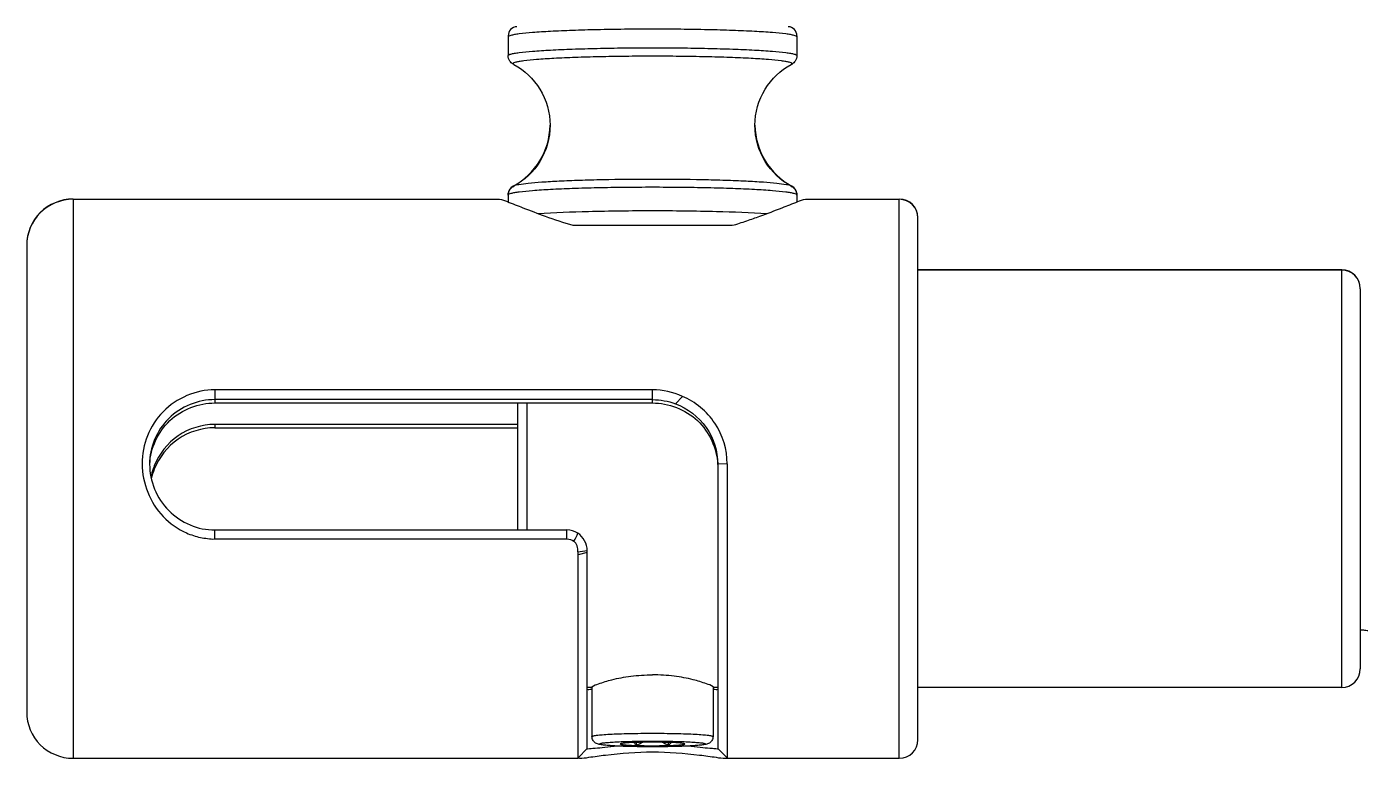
# Model space of a CAD drawing. Header units: millimetres. Extents: x -73584 to -37571, y -61249 to -50748.
# Drawn here: x -48182.9 to -48039.7, y -52446.6 to -52368.1 of the extents above; entities that cross this region are included whole.
import ezdxf

# ---------------------------------------------------------------- set-up
doc = ezdxf.new("R2010")
doc.units = ezdxf.units.MM
doc.header["$LTSCALE"] = 200

msp = doc.modelspace()

# ---------------------------------------------------------------- linework, layer by layer
at = {"color": 7, "linetype": 'Continuous'}
for p, q in [((-48131.16, -52369.072), (-48131.16, -52371.17)), ((-48131.144, -52369.072), (-48131.16, -52369.072)), ((-48100.16, -52369.072), (-48100.176, -52369.072)), ((-48100.16, -52369.072), (-48100.16, -52371.17)), ((-48130.631, -52372.051), (-48130.555, -52372.132)), ((-48100.765, -52372.131), (-48100.689, -52372.051)), ((-48130.555, -52385.19), (-48130.631, -52385.19)), ((-48100.689, -52385.19), (-48100.765, -52385.19)), ((-48177.86, -52386.572), (-48177.86, -52446.604)), ((-48177.86, -52386.572), (-48132.16, -52386.572)), ((-48177.86, -52386.604), (-48132.081, -52386.604)), ((-48132.145, -52386.581), (-48132.16, -52386.572)), ((-48132.16, -52386.572), (-48132.148, -52386.579)), ((-48132.148, -52386.579), (-48132.14, -52386.583)), ((-48131.148, -52386.072), (-48131.16, -52386.072)), ((-48131.16, -52386.072), (-48131.16, -52386.884)), ((-48100.16, -52386.072), (-48100.172, -52386.072)), ((-48100.16, -52386.072), (-48100.16, -52386.882)), ((-48099.239, -52386.604), (-48089.16, -52386.604)), ((-48099.215, -52386.602), (-48099.16, -52386.572)), ((-48099.16, -52386.572), (-48089.16, -52386.572)), ((-48089.16, -52446.604), (-48089.16, -52386.572)), ((-48124.213, -52389.388), (-48107.107, -52389.388)), ((-48087.16, -52444.604), (-48087.16, -52388.604)), ((-48182.86, -52391.605), (-48182.86, -52441.604)), ((-48041.66, -52394.172), (-48087.16, -52394.172)), ((-48041.66, -52394.204), (-48087.16, -52394.204)), ((-48041.66, -52439.004), (-48041.66, -52394.172)), ((-48039.66, -52396.204), (-48039.66, -52437.004)), ((-48115.66, -52407.051), (-48162.66, -52407.051)), ((-48162.66, -52407.051), (-48162.66, -52408.462)), ((-48115.66, -52408.106), (-48162.66, -52408.106)), ((-48115.66, -52408.462), (-48115.66, -52407.051)), ((-48113.191, -52408.547), (-48112.446, -52407.752)), ((-48162.66, -52408.462), (-48115.66, -52408.462)), ((-48130.16, -52408.462), (-48130.16, -52422.085)), ((-48129.16, -52408.462), (-48129.16, -52422.085)), ((-48130.16, -52410.767), (-48162.66, -52410.767)), ((-48162.66, -52410.767), (-48162.66, -52411.123)), ((-48162.66, -52411.124), (-48130.16, -52411.124)), ((-48107.66, -52414.995), (-48108.66, -52415.049)), ((-48108.66, -52415.049), (-48108.66, -52445.562)), ((-48107.66, -52414.995), (-48107.66, -52446.561)), ((-48162.66, -52422.085), (-48124.86, -52422.085)), ((-48162.66, -52423.056), (-48162.66, -52422.085)), ((-48124.86, -52423.056), (-48124.86, -52422.085)), ((-48162.66, -52423.056), (-48124.86, -52423.056)), ((-48123.673, -52424.45), (-48122.66, -52424.316)), ((-48122.66, -52424.506), (-48123.66, -52424.778)), ((-48123.66, -52446.561), (-48123.66, -52424.778)), ((-48122.66, -52445.562), (-48122.66, -52424.316)), ((-48122.21, -52439.004), (-48122.66, -52439.004)), ((-48122.66, -52439.172), (-48122.554, -52439.204)), ((-48122.554, -52439.204), (-48122.497, -52439.202)), ((-48122.16, -52438.917), (-48122.16, -52444.264)), ((-48109.16, -52438.917), (-48109.16, -52444.264)), ((-48108.66, -52439.004), (-48109.111, -52439.004)), ((-48108.837, -52439.201), (-48108.766, -52439.204)), ((-48108.766, -52439.204), (-48108.66, -52439.172)), ((-48041.66, -52439.004), (-48087.16, -52439.004)), ((-48123.66, -52446.561), (-48122.66, -52445.562)), ((-48119.12, -52445.055), (-48119.124, -52445.063)), ((-48119.118, -52445.056), (-48119.124, -52445.063)), ((-48119.124, -52445.063), (-48119.118, -52445.057)), ((-48119.117, -52445.051), (-48119.12, -52445.055)), ((-48119.114, -52445.051), (-48119.118, -52445.056)), ((-48119.085, -52445.036), (-48119.117, -52445.051)), ((-48119.027, -52445.02), (-48119.085, -52445.036)), ((-48117.392, -52445.224), (-48117.392, -52444.902)), ((-48113.928, -52445.224), (-48113.928, -52444.902)), ((-48112.235, -52445.036), (-48112.293, -52445.02)), ((-48112.203, -52445.051), (-48112.235, -52445.036)), ((-48112.202, -52445.056), (-48112.206, -52445.051)), ((-48112.2, -52445.055), (-48112.203, -52445.051)), ((-48112.196, -52445.063), (-48112.202, -52445.056)), ((-48112.202, -52445.057), (-48112.196, -52445.063)), ((-48112.196, -52445.063), (-48112.2, -52445.055)), ((-48108.66, -52445.562), (-48107.66, -52446.561)), ((-48177.86, -52446.604), (-48123.66, -52446.604)), ((-48123.66, -52446.561), (-48123.497, -52446.604)), ((-48107.824, -52446.604), (-48089.16, -52446.604)), ((-48107.823, -52446.604), (-48107.66, -52446.561))]:
    msp.add_line(p, q, dxfattribs=at)
for centre, radius, start, end in [((-48130.16, -52369.072), 1, 94.36319, 180), ((-48101.16, -52369.072), 1, 0, 85.75588), ((-48129.902, -52370.901), 1.393, 237.82731, 242.02991), ((-48101.418, -52370.901), 1.393, 297.95398, 302.12578), ((-48134.16, -52378.572), 7.5, 298.07249, 359.34036), ((-48097.16, -52378.572), 7.5, 180.65955, 241.92751), ((-48130.16, -52386.072), 1, 118.07249, 180), ((-48101.16, -52386.072), 1, 0, 61.92751), ((-48177.86, -52391.572), 5, 90, 180), ((-48177.86, -52391.604), 5, 90, 180), ((-48089.16, -52388.572), 2, 0, 90), ((-48089.16, -52388.604), 2, 0, 90), ((-48041.66, -52396.172), 2, 0, 90), ((-48041.66, -52396.204), 2, 360, 90), ((-48162.562, -52417.84), 7.102, 158.23195, 160.94864), ((-48162.619, -52417.821), 7.041, 160.94229, 168.71103), ((-48162.577, -52418.187), 7.084, 158.24913, 166.98645), ((-48041.66, -52437.004), 2, 270, 360), ((-48177.86, -52441.604), 5, 180, 270), ((-48116.92, -52447.142), 3.03, 136.28323, 136.5065), ((-48114.4, -52447.142), 3.03, 43.49351, 43.71679), ((-48089.16, -52444.604), 2, 270, 0)]:
    msp.add_arc(centre, radius, start, end, dxfattribs=at)
for points, knots in [([(-48100.16, -52369.173), (-48100.16, -52369.136), (-48100.28, -52369.058), (-48100.496, -52368.998), (-48100.875, -52368.917), (-48101.641, -52368.81), (-48102.936, -52368.689), (-48104.839, -52368.57), (-48107.159, -52368.471), (-48109.804, -52368.397), (-48112.675, -52368.352), (-48115.66, -52368.336), (-48118.645, -52368.352), (-48121.516, -52368.397), (-48124.162, -52368.471), (-48126.481, -52368.57), (-48128.384, -52368.689), (-48129.679, -52368.81), (-48130.445, -52368.917), (-48130.824, -52368.998), (-48131.04, -52369.058), (-48131.16, -52369.136), (-48131.16, -52369.173)], [0, 0, 0, 0, 0.0035463, 0.0111635, 0.0232937, 0.0399241, 0.0861248, 0.1481223, 0.2235781, 0.3096174, 0.4029495, 0.5, 0.5970505, 0.6903826, 0.7764219, 0.8518776, 0.9138752, 0.9600759, 0.9767062, 0.9888365, 0.9964537, 1, 1, 1, 1]), ([(-48131.16, -52371.17), (-48131.16, -52371.133), (-48131.04, -52371.055), (-48130.824, -52370.995), (-48130.445, -52370.915), (-48129.679, -52370.807), (-48128.384, -52370.686), (-48126.481, -52370.568), (-48124.162, -52370.468), (-48121.516, -52370.394), (-48118.645, -52370.349), (-48115.66, -52370.333), (-48112.675, -52370.349), (-48109.804, -52370.394), (-48107.159, -52370.468), (-48104.839, -52370.568), (-48102.936, -52370.686), (-48101.641, -52370.807), (-48100.875, -52370.915), (-48100.496, -52370.995), (-48100.28, -52371.055), (-48100.16, -52371.133), (-48100.16, -52371.17)], [0, 0, 0, 0, 0.0035463, 0.0111635, 0.0232938, 0.0399241, 0.0861248, 0.1481224, 0.2235781, 0.3096174, 0.4029495, 0.5, 0.5970506, 0.6903826, 0.7764219, 0.8518777, 0.9138752, 0.9600759, 0.9767063, 0.9888365, 0.9964537, 1, 1, 1, 1]), ([(-48130.643, -52372.08), (-48130.772, -52371.999), (-48131.044, -52371.748), (-48131.16, -52371.378), (-48131.16, -52371.17)], [0, 0, 0, 0, 0.4219146, 1, 1, 1, 1]), ([(-48100.689, -52372.051), (-48100.689, -52372.015), (-48100.805, -52371.94), (-48101.014, -52371.882), (-48101.38, -52371.804), (-48102.12, -52371.701), (-48103.371, -52371.584), (-48105.208, -52371.469), (-48107.449, -52371.374), (-48110.004, -52371.302), (-48112.777, -52371.258), (-48115.66, -52371.243), (-48118.543, -52371.258), (-48121.316, -52371.302), (-48123.871, -52371.374), (-48126.112, -52371.469), (-48127.949, -52371.584), (-48129.2, -52371.701), (-48129.94, -52371.804), (-48130.306, -52371.882), (-48130.515, -52371.94), (-48130.631, -52372.015), (-48130.631, -52372.051)], [0, 0, 0, 0, 0.0035464, 0.0111634, 0.0232937, 0.0399243, 0.0861247, 0.1481221, 0.2235783, 0.3096173, 0.4029493, 0.5, 0.5970506, 0.6903826, 0.7764216, 0.8518778, 0.9138753, 0.9600757, 0.9767063, 0.9888366, 0.9964536, 1, 1, 1, 1]), ([(-48130.555, -52372.132), (-48129.418, -52372.734), (-48127.402, -52374.636), (-48126.66, -52377.316), (-48126.66, -52378.659)], [0, 0, 0, 0, 0.4890779, 1, 1, 1, 1]), ([(-48104.66, -52378.659), (-48104.66, -52377.317), (-48103.919, -52374.638), (-48101.904, -52372.735), (-48100.768, -52372.133)], [0, 0, 0, 0, 0.5106301, 1, 1, 1, 1]), ([(-48100.16, -52371.17), (-48100.16, -52371.378), (-48100.277, -52371.748), (-48100.549, -52372), (-48100.677, -52372.081)], [0, 0, 0, 0, 0.5782185, 1, 1, 1, 1]), ([(-48126.66, -52378.659), (-48126.66, -52380.001), (-48127.401, -52382.68), (-48129.416, -52384.583), (-48130.553, -52385.185)], [0, 0, 0, 0, 0.5106301, 1, 1, 1, 1]), ([(-48100.766, -52385.186), (-48101.902, -52384.584), (-48103.918, -52382.682), (-48104.66, -52380.002), (-48104.66, -52378.659)], [0, 0, 0, 0, 0.4890779, 1, 1, 1, 1]), ([(-48131.16, -52386.148), (-48131.16, -52385.913), (-48131.014, -52385.507), (-48130.694, -52385.261), (-48130.555, -52385.187)], [0, 0, 0, 0, 0.5987862, 1, 1, 1, 1]), ([(-48100.16, -52386.148), (-48100.16, -52386.111), (-48100.28, -52386.033), (-48100.496, -52385.973), (-48100.875, -52385.893), (-48101.641, -52385.786), (-48102.936, -52385.665), (-48104.839, -52385.546), (-48107.159, -52385.447), (-48109.804, -52385.373), (-48112.675, -52385.327), (-48115.66, -52385.312), (-48118.645, -52385.327), (-48121.516, -52385.373), (-48124.162, -52385.447), (-48126.481, -52385.546), (-48128.384, -52385.665), (-48129.679, -52385.786), (-48130.445, -52385.893), (-48130.824, -52385.973), (-48131.04, -52386.033), (-48131.16, -52386.111), (-48131.16, -52386.148)], [0, 0, 0, 0, 0.0035463, 0.0111635, 0.0232937, 0.0399241, 0.0861248, 0.1481223, 0.2235781, 0.3096174, 0.4029495, 0.5, 0.5970505, 0.6903826, 0.7764219, 0.8518776, 0.9138752, 0.9600759, 0.9767062, 0.9888365, 0.9964537, 1, 1, 1, 1]), ([(-48100.766, -52385.186), (-48100.926, -52385.101), (-48101.453, -52385.013), (-48102.445, -52384.876), (-48103.895, -52384.766), (-48105.733, -52384.66), (-48107.908, -52384.575), (-48111.254, -52384.488), (-48115.661, -52384.448), (-48120.068, -52384.488), (-48123.414, -52384.575), (-48125.588, -52384.66), (-48127.426, -52384.766), (-48128.876, -52384.876), (-48129.868, -52385.013), (-48130.394, -52385.101), (-48130.555, -52385.186)], [0, 0, 0, 0, 0.0182704, 0.0523934, 0.1014424, 0.1638302, 0.2374863, 0.319949, 0.5000309, 0.6801082, 0.7625653, 0.8362137, 0.8985921, 0.9476304, 0.9817416, 1, 1, 1, 1]), ([(-48100.765, -52385.187), (-48100.626, -52385.261), (-48100.307, -52385.507), (-48100.16, -52385.913), (-48100.16, -52386.148)], [0, 0, 0, 0, 0.4012064, 1, 1, 1, 1]), ([(-48132.081, -52386.604), (-48131.792, -52386.604), (-48130.955, -52386.992), (-48129.346, -52387.584), (-48127.02, -52388.516), (-48125.218, -52389.101), (-48124.213, -52389.388)], [0, 0, 0, 0, 0.1040833, 0.3189553, 0.6244542, 1, 1, 1, 1]), ([(-48107.107, -52389.388), (-48106.575, -52389.276), (-48105.588, -52388.914), (-48103.791, -52388.321), (-48101.974, -52387.582), (-48100.365, -52386.992), (-48099.528, -52386.604), (-48099.239, -52386.604)], [0, 0, 0, 0, 0.1953913, 0.3756281, 0.6811383, 0.8959559, 1, 1, 1, 1]), ([(-48127.966, -52388.139), (-48126.152, -52388.012), (-48122.047, -52387.862), (-48115.652, -52387.786), (-48109.259, -52387.862), (-48105.155, -52388.013), (-48103.344, -52388.14)], [0, 0, 0, 0, 0.2213647, 0.5001398, 0.7788411, 1, 1, 1, 1]), ([(-48162.66, -52407.05), (-48164.67, -52407.05), (-48168.855, -52408.814), (-48171.279, -52415.013), (-48169.197, -52420.213), (-48166.198, -52422.307), (-48164.465, -52422.873), (-48163.441, -52423.018), (-48162.919, -52423.085), (-48162.661, -52423.057)], [0, 0, 0, 0, 0.2478074, 0.4955109, 0.7453805, 0.8721325, 0.9359725, 0.9679801, 1, 1, 1, 1]), ([(-48162.66, -52408.105), (-48164.442, -52408.105), (-48168.158, -52409.553), (-48169.66, -52413.263), (-48169.66, -52415.038)], [0, 0, 0, 0, 0.5009195, 1, 1, 1, 1]), ([(-48107.66, -52414.995), (-48107.625, -52413.481), (-48108.582, -52410.384), (-48111.06, -52408.346), (-48112.446, -52407.752)], [0, 0, 0, 0, 0.5011581, 1, 1, 1, 1]), ([(-48169.651, -52415.041), (-48169.564, -52413.323), (-48167.98, -52409.813), (-48164.388, -52408.462), (-48162.66, -52408.462)], [0, 0, 0, 0, 0.4987672, 1, 1, 1, 1]), ([(-48115.66, -52408.462), (-48113.931, -52408.462), (-48110.334, -52409.815), (-48108.753, -52413.332), (-48108.668, -52415.051)], [0, 0, 0, 0, 0.5011564, 1, 1, 1, 1]), ([(-48113.191, -52408.547), (-48111.895, -52409.029), (-48109.532, -52410.823), (-48108.66, -52413.663), (-48108.66, -52415.049)], [0, 0, 0, 0, 0.4993383, 1, 1, 1, 1]), ([(-48162.66, -52410.767), (-48164.033, -52410.767), (-48166.839, -52411.633), (-48168.649, -52413.934), (-48169.157, -52415.207)], [0, 0, 0, 0, 0.5004555, 1, 1, 1, 1]), ([(-48162.66, -52411.123), (-48164.033, -52411.123), (-48166.839, -52411.989), (-48168.65, -52414.289), (-48169.157, -52415.562)], [0, 0, 0, 0, 0.5004191, 1, 1, 1, 1]), ([(-48169.66, -52415.038), (-48169.66, -52416.831), (-48168.169, -52420.54), (-48164.449, -52422.118), (-48162.66, -52422.085)], [0, 0, 0, 0, 0.5005817, 1, 1, 1, 1]), ([(-48037.66, -52432.923), (-48037.915, -52432.923), (-48038.373, -52432.911), (-48039.039, -52432.918), (-48039.353, -52432.838), (-48039.66, -52432.869), (-48039.66, -52432.816)], [0, 0, 0, 0, 0.3813644, 0.7047286, 0.9214296, 1, 1, 1, 1]), ([(-48122.167, -52438.919), (-48121.964, -52438.766), (-48121.226, -52438.524), (-48119.86, -52438.091), (-48117.908, -52437.741), (-48116.442, -52437.643), (-48115.66, -52437.643)], [0, 0, 0, 0, 0.1142926, 0.3409167, 0.6486291, 1, 1, 1, 1]), ([(-48109.155, -52438.918), (-48109.36, -52438.765), (-48110.099, -52438.522), (-48111.466, -52438.09), (-48113.415, -52437.741), (-48114.879, -52437.643), (-48115.66, -52437.643)], [0, 0, 0, 0, 0.1149179, 0.3416681, 0.6491565, 1, 1, 1, 1]), ([(-48122.21, -52438.972), (-48122.21, -52438.963), (-48122.196, -52438.942), (-48122.179, -52438.928), (-48122.167, -52438.919)], [0, 0, 0, 0, 0.3699566, 1, 1, 1, 1]), ([(-48122.163, -52439), (-48122.175, -52438.998), (-48122.195, -52438.996), (-48122.21, -52438.979), (-48122.21, -52438.972)], [0, 0, 0, 0, 0.6343416, 1, 1, 1, 1]), ([(-48109.11, -52438.972), (-48109.11, -52438.963), (-48109.125, -52438.941), (-48109.143, -52438.927), (-48109.155, -52438.918)], [0, 0, 0, 0, 0.3679143, 1, 1, 1, 1]), ([(-48109.155, -52439), (-48109.144, -52438.998), (-48109.125, -52438.996), (-48109.11, -52438.979), (-48109.11, -52438.972)], [0, 0, 0, 0, 0.631551, 1, 1, 1, 1]), ([(-48122.16, -52444.264), (-48122.16, -52444.249), (-48122.11, -52444.216), (-48122.019, -52444.191), (-48121.86, -52444.157), (-48121.539, -52444.112), (-48120.996, -52444.062), (-48120.198, -52444.012), (-48119.225, -52443.97), (-48118.116, -52443.939), (-48116.912, -52443.92), (-48115.66, -52443.914), (-48114.408, -52443.92), (-48113.204, -52443.939), (-48112.095, -52443.97), (-48111.122, -52444.012), (-48110.324, -52444.062), (-48109.781, -52444.112), (-48109.46, -52444.157), (-48109.301, -52444.191), (-48109.21, -52444.216), (-48109.16, -52444.249), (-48109.16, -52444.264)], [0, 0, 0, 0, 0.0035463, 0.0111635, 0.0232938, 0.0399241, 0.0861248, 0.1481224, 0.2235781, 0.3096174, 0.4029495, 0.5, 0.5970506, 0.6903826, 0.7764219, 0.8518777, 0.9138752, 0.9600759, 0.9767063, 0.9888365, 0.9964537, 1, 1, 1, 1]), ([(-48119.459, -52445.291), (-48119.903, -52445.332), (-48120.659, -52445.405), (-48121.736, -52445.562), (-48122.206, -52445.564), (-48122.66, -52445.636), (-48122.66, -52445.562)], [0, 0, 0, 0, 0.4151923, 0.7324054, 0.9311454, 1, 1, 1, 1]), ([(-48121.372, -52445.118), (-48121.511, -52445.087), (-48121.775, -52445), (-48122.081, -52444.694), (-48122.16, -52444.412), (-48122.16, -52444.264)], [0, 0, 0, 0, 0.3407323, 0.6463037, 1, 1, 1, 1]), ([(-48109.948, -52445.118), (-48110.224, -52445.179), (-48110.941, -52445.244), (-48112.215, -52445.316), (-48113.84, -52445.359), (-48115.66, -52445.376), (-48117.48, -52445.359), (-48119.105, -52445.316), (-48120.379, -52445.244), (-48121.096, -52445.179), (-48121.372, -52445.118)], [0, 0, 0, 0, 0.0739988, 0.1879224, 0.3350185, 0.500013, 0.6650069, 0.8120896, 0.925997, 1, 1, 1, 1]), ([(-48121.36, -52445.063), (-48121.36, -52445.05), (-48121.316, -52445.021), (-48121.236, -52444.999), (-48121.097, -52444.969), (-48120.815, -52444.93), (-48120.339, -52444.885), (-48119.64, -52444.842), (-48118.786, -52444.805), (-48117.814, -52444.778), (-48116.758, -52444.761), (-48115.66, -52444.756), (-48114.562, -52444.761), (-48113.507, -52444.778), (-48112.534, -52444.805), (-48111.681, -52444.842), (-48110.981, -52444.885), (-48110.505, -52444.93), (-48110.223, -52444.969), (-48110.084, -52444.999), (-48110.004, -52445.021), (-48109.96, -52445.05), (-48109.96, -52445.063)], [0, 0, 0, 0, 0.0035464, 0.0111635, 0.0232938, 0.0399245, 0.0861247, 0.1481223, 0.2235786, 0.3096173, 0.4029491, 0.4999996, 0.5970501, 0.6903819, 0.7764208, 0.851877, 0.9138746, 0.9600752, 0.976706, 0.9888364, 0.9964536, 1, 1, 1, 1]), ([(-48109.96, -52445.063), (-48109.96, -52445.077), (-48110.004, -52445.106), (-48110.084, -52445.128), (-48110.223, -52445.157), (-48110.505, -52445.197), (-48110.981, -52445.241), (-48111.681, -52445.285), (-48112.534, -52445.321), (-48113.507, -52445.348), (-48114.562, -52445.365), (-48115.66, -52445.371), (-48116.758, -52445.365), (-48117.814, -52445.348), (-48118.786, -52445.321), (-48119.64, -52445.285), (-48120.339, -52445.241), (-48120.815, -52445.197), (-48121.097, -52445.157), (-48121.236, -52445.128), (-48121.316, -52445.106), (-48121.36, -52445.077), (-48121.36, -52445.063)], [0, 0, 0, 0, 0.0035464, 0.0111635, 0.0232938, 0.0399245, 0.0861247, 0.1481223, 0.2235786, 0.3096173, 0.4029491, 0.4999996, 0.5970501, 0.6903819, 0.7764208, 0.851877, 0.9138746, 0.9600752, 0.976706, 0.9888364, 0.9964536, 1, 1, 1, 1]), ([(-48119.124, -52445.063), (-48119.124, -52445.076), (-48119.072, -52445.097), (-48118.992, -52445.115), (-48118.841, -52445.138), (-48118.644, -52445.159), (-48118.393, -52445.178), (-48117.97, -52445.204), (-48117.631, -52445.217), (-48117.392, -52445.224)], [0, 0, 0, 0, 0.0218965, 0.0742515, 0.1585716, 0.2738449, 0.4182599, 0.5894088, 1, 1, 1, 1]), ([(-48117.392, -52444.902), (-48117.74, -52444.913), (-48118.208, -52444.931), (-48118.753, -52444.978), (-48118.951, -52445.003), (-48119.027, -52445.02)], [0, 0, 0, 0, 0.635953, 0.8566573, 1, 1, 1, 1]), ([(-48117.679, -52444.911), (-48117.654, -52444.935), (-48117.552, -52445.033), (-48117.459, -52445.14), (-48117.392, -52445.224)], [0, 0, 0, 0, 0.2408308, 1, 1, 1, 1]), ([(-48113.928, -52444.902), (-48114.206, -52444.894), (-48115.361, -52444.87), (-48116.516, -52444.875), (-48117.392, -52444.902)], [0, 0, 0, 0, 0.2412245, 1, 1, 1, 1]), ([(-48117.392, -52445.224), (-48117.114, -52445.233), (-48115.959, -52445.257), (-48114.804, -52445.251), (-48113.928, -52445.224)], [0, 0, 0, 0, 0.2412245, 1, 1, 1, 1]), ([(-48112.293, -52445.02), (-48112.369, -52445.003), (-48112.567, -52444.978), (-48113.112, -52444.931), (-48113.58, -52444.913), (-48113.928, -52444.902)], [0, 0, 0, 0, 0.1433428, 0.3640472, 1, 1, 1, 1]), ([(-48113.928, -52445.224), (-48113.905, -52445.196), (-48113.815, -52445.087), (-48113.718, -52444.983), (-48113.641, -52444.911)], [0, 0, 0, 0, 0.2587938, 1, 1, 1, 1]), ([(-48113.928, -52445.224), (-48113.689, -52445.217), (-48113.35, -52445.204), (-48112.928, -52445.178), (-48112.676, -52445.159), (-48112.479, -52445.138), (-48112.328, -52445.115), (-48112.248, -52445.097), (-48112.196, -52445.076), (-48112.196, -52445.063)], [0, 0, 0, 0, 0.4105911, 0.58174, 0.726155, 0.8414283, 0.9257484, 0.9781035, 1, 1, 1, 1]), ([(-48108.66, -52445.562), (-48108.66, -52445.636), (-48109.114, -52445.564), (-48109.583, -52445.562), (-48110.66, -52445.405), (-48111.415, -52445.332), (-48111.858, -52445.291)], [0, 0, 0, 0, 0.0688563, 0.267586, 0.5847881, 1, 1, 1, 1]), ([(-48109.16, -52444.264), (-48109.16, -52444.412), (-48109.239, -52444.694), (-48109.545, -52445), (-48109.809, -52445.087), (-48109.948, -52445.118)], [0, 0, 0, 0, 0.3535992, 0.6589802, 1, 1, 1, 1]), ([(-48123.497, -52446.604), (-48123.163, -52446.604), (-48122.237, -52446.448), (-48119.643, -52446.094), (-48115.66, -52445.778), (-48111.677, -52446.094), (-48109.083, -52446.448), (-48108.157, -52446.604), (-48107.824, -52446.604)], [0, 0, 0, 0, 0.0635716, 0.1778755, 0.50001, 0.8221309, 0.9364298, 1, 1, 1, 1])]:
    msp.add_open_spline(points, degree=3, knots=knots, dxfattribs=at)
for points in [[(-48112.446, -52407.752), (-48113.443, -52407.296), (-48114.563, -52407.05), (-48115.66, -52407.051)], [(-48115.66, -52408.105), (-48114.824, -52408.105), (-48113.975, -52408.257), (-48113.191, -52408.547)], [(-48123.684, -52422.428), (-48124.029, -52422.209), (-48124.452, -52422.085), (-48124.86, -52422.085)], [(-48124.103, -52423.288), (-48123.932, -52423.019), (-48123.785, -52422.731), (-48123.684, -52422.428)], [(-48122.66, -52424.316), (-48122.66, -52423.6), (-48123.082, -52422.815), (-48123.684, -52422.428)], [(-48124.86, -52423.056), (-48124.596, -52423.056), (-48124.322, -52423.141), (-48124.103, -52423.288)], [(-48123.672, -52424.45), (-48123.617, -52424.041), (-48123.787, -52423.554), (-48124.103, -52423.288)], [(-48123.672, -52424.45), (-48123.673, -52424.559), (-48123.653, -52424.669), (-48123.672, -52424.776)], [(-48122.497, -52439.202), (-48122.396, -52439.196), (-48122.296, -52439.182), (-48122.197, -52439.167)], [(-48109.116, -52439.168), (-48109.024, -52439.182), (-48108.931, -52439.195), (-48108.837, -52439.201)], [(-48117.392, -52445.224), (-48117.166, -52445.094), (-48116.93, -52444.977), (-48116.685, -52444.885)], [(-48114.635, -52444.885), (-48114.39, -52444.977), (-48114.154, -52445.094), (-48113.928, -52445.224)]]:
    msp.add_open_spline(points, degree=3, dxfattribs=at)

doc.saveas('drawing.dxf')
